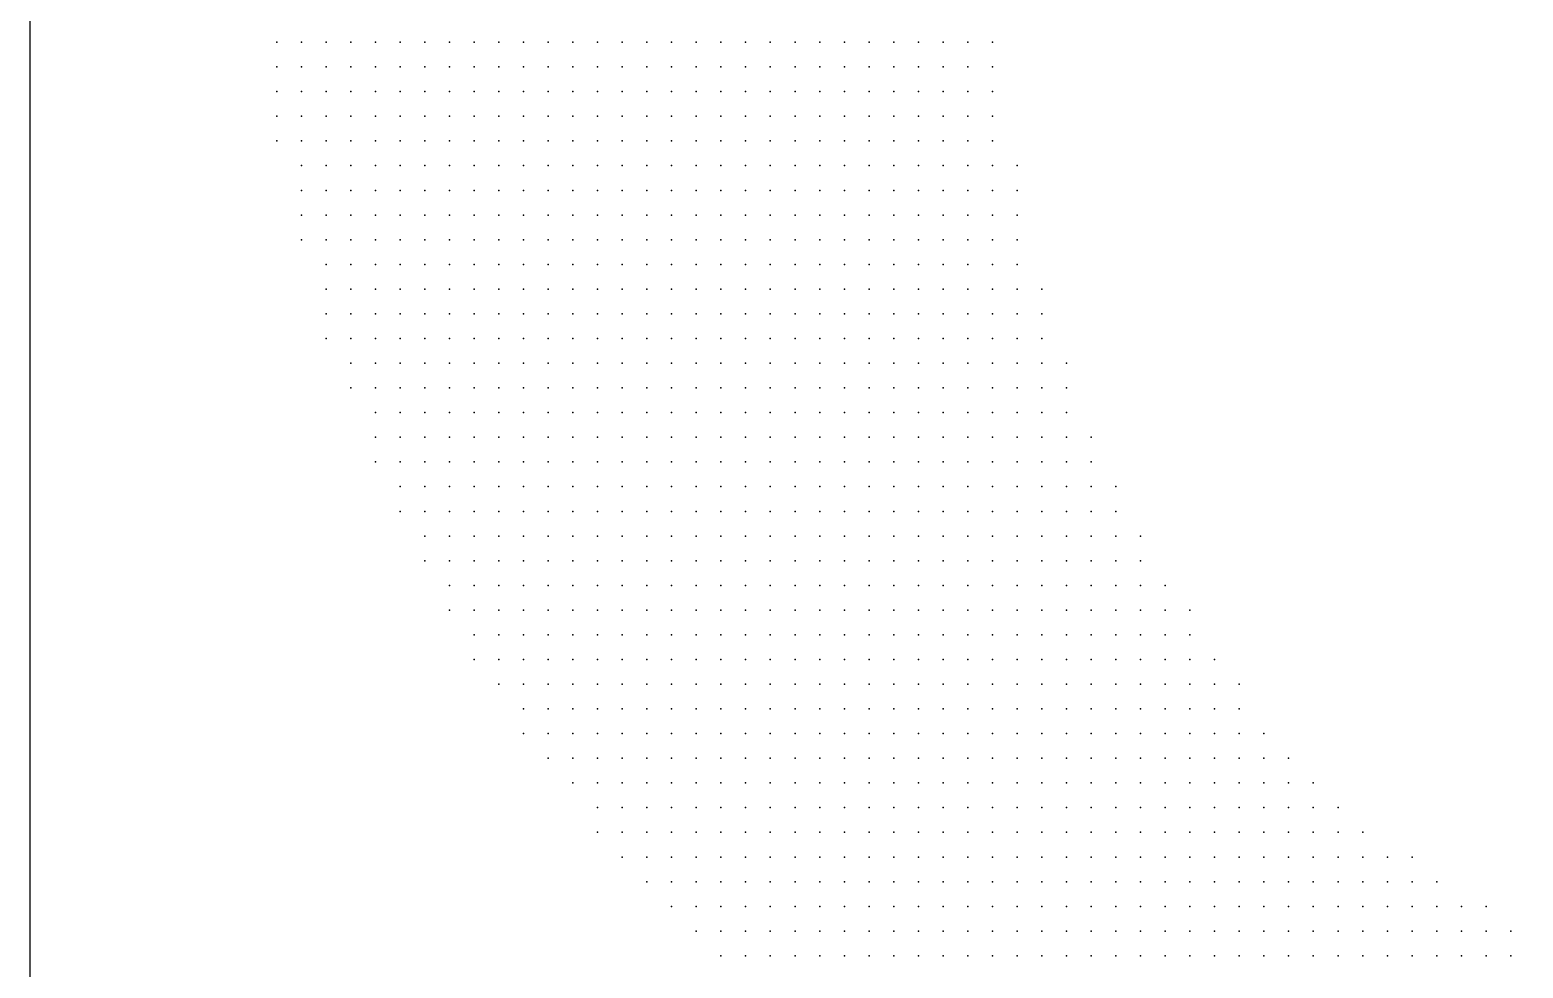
# Model space of a CAD drawing. Header units: millimetres. Extents: x 2848 to 6961, y 1568 to 7914.
# Drawn here: x 3448.3 to 3508.8, y 1605.8 to 1643.8 of the extents above; entities that cross this region are included whole.
import ezdxf

# ---------------------------------------------------------------- set-up
doc = ezdxf.new("R2010")
doc.units = ezdxf.units.MM
doc.header["$PDSIZE"] = -2

msp = doc.modelspace()

# ---------------------------------------------------------------- linework, layer by layer
msp.add_lwpolyline([(3448.282, 1580.289), (3588.282, 1580.289), (3588.282, 1720.289), (3448.282, 1720.289)], close=True)
at = {"color": 13, "true_color": 0xf55967}
msp.add_point((3458.282, 1643.289), dxfattribs=at)
at = {"color": 240, "true_color": 0xf00d21}
msp.add_point((3459.282, 1643.289), dxfattribs=at)
at = {"color": 240, "true_color": 0xef172c}
msp.add_point((3460.282, 1643.289), dxfattribs=at)
at = {"color": 240, "true_color": 0xf01529}
for p in [(3461.282, 1643.289), (3464.282, 1643.289), (3465.282, 1643.289), (3466.282, 1643.289), (3467.282, 1643.289), (3468.282, 1643.289), (3469.282, 1643.289), (3470.282, 1643.289), (3471.282, 1643.289), (3472.282, 1643.289), (3473.282, 1643.289), (3474.282, 1643.289), (3475.282, 1643.289), (3476.282, 1643.289), (3477.282, 1643.289), (3478.282, 1643.289), (3479.282, 1643.289), (3480.282, 1643.289), (3481.282, 1643.289), (3484.282, 1643.289), (3465.282, 1639.289)]:
    msp.add_point(p, dxfattribs=at)
at = {"color": 240, "true_color": 0xf11728}
msp.add_point((3462.282, 1643.289), dxfattribs=at)
at = {"color": 240, "true_color": 0xef1428}
for p in [(3463.282, 1643.289), (3464.282, 1642.289), (3483.282, 1642.289), (3465.282, 1640.289), (3482.282, 1640.289)]:
    msp.add_point(p, dxfattribs=at)
at = {"color": 240, "true_color": 0xef1629}
for p in [(3482.282, 1643.289), (3461.282, 1641.289), (3463.282, 1641.289), (3466.282, 1641.289), (3467.282, 1641.289), (3468.282, 1641.289), (3469.282, 1641.289), (3470.282, 1641.289), (3471.282, 1641.289), (3472.282, 1641.289), (3473.282, 1641.289), (3474.282, 1641.289), (3475.282, 1641.289), (3476.282, 1641.289), (3477.282, 1641.289), (3478.282, 1641.289), (3479.282, 1641.289), (3480.282, 1641.289), (3481.282, 1641.289), (3482.282, 1641.289), (3483.282, 1641.289), (3484.282, 1641.289), (3483.282, 1640.289), (3463.282, 1639.289)]:
    msp.add_point(p, dxfattribs=at)
at = {"color": 240, "true_color": 0xf01627}
msp.add_point((3483.282, 1643.289), dxfattribs=at)
at = {"color": 240, "true_color": 0xf0192b}
msp.add_point((3485.282, 1643.289), dxfattribs=at)
at = {"color": 240, "true_color": 0xff1a2e}
for p in [(3486.282, 1643.289), (3487.282, 1643.289), (3486.282, 1642.289), (3487.282, 1642.289)]:
    msp.add_point(p, dxfattribs=at)
at = {"color": 1, "true_color": 0xed0a1d}
for p in [(3458.282, 1642.289), (3458.282, 1641.289), (3459.282, 1641.289), (3458.282, 1640.289), (3458.282, 1639.289)]:
    msp.add_point(p, dxfattribs=at)
at = {"color": 1, "true_color": 0xee091d}
msp.add_point((3459.282, 1642.289), dxfattribs=at)
at = {"color": 240, "true_color": 0xf0182d}
for p in [(3460.282, 1642.289), (3460.282, 1641.289)]:
    msp.add_point(p, dxfattribs=at)
at = {"color": 240, "true_color": 0xee1528}
for p in [(3461.282, 1642.289), (3462.282, 1642.289), (3463.282, 1642.289), (3465.282, 1642.289), (3466.282, 1642.289), (3467.282, 1642.289), (3468.282, 1642.289), (3469.282, 1642.289), (3470.282, 1642.289), (3471.282, 1642.289), (3472.282, 1642.289), (3473.282, 1642.289), (3474.282, 1642.289), (3475.282, 1642.289), (3476.282, 1642.289), (3477.282, 1642.289), (3478.282, 1642.289), (3479.282, 1642.289), (3480.282, 1642.289), (3481.282, 1642.289), (3462.282, 1641.289), (3461.282, 1640.289), (3466.282, 1640.289), (3467.282, 1640.289), (3468.282, 1640.289), (3469.282, 1640.289), (3470.282, 1640.289), (3471.282, 1640.289), (3472.282, 1640.289), (3473.282, 1640.289), (3474.282, 1640.289), (3475.282, 1640.289), (3476.282, 1640.289), (3477.282, 1640.289), (3478.282, 1640.289), (3479.282, 1640.289), (3480.282, 1640.289), (3481.282, 1640.289), (3484.282, 1640.289), (3464.282, 1639.289), (3466.282, 1639.289), (3467.282, 1639.289), (3468.282, 1639.289), (3469.282, 1639.289), (3470.282, 1639.289), (3471.282, 1639.289), (3472.282, 1639.289), (3473.282, 1639.289), (3474.282, 1639.289), (3475.282, 1639.289), (3476.282, 1639.289), (3477.282, 1639.289), (3478.282, 1639.289), (3479.282, 1639.289), (3480.282, 1639.289), (3481.282, 1639.289), (3482.282, 1639.289), (3483.282, 1639.289), (3463.282, 1638.289), (3483.282, 1638.289), (3487.282, 1638.289)]:
    msp.add_point(p, dxfattribs=at)
at = {"color": 240, "true_color": 0xed1628}
for p in [(3482.282, 1642.289), (3464.282, 1638.289), (3466.282, 1638.289), (3467.282, 1638.289), (3468.282, 1638.289), (3469.282, 1638.289), (3470.282, 1638.289), (3471.282, 1638.289), (3472.282, 1638.289), (3473.282, 1638.289), (3474.282, 1638.289), (3475.282, 1638.289), (3476.282, 1638.289), (3477.282, 1638.289), (3478.282, 1638.289), (3479.282, 1638.289), (3480.282, 1638.289), (3481.282, 1638.289)]:
    msp.add_point(p, dxfattribs=at)
at = {"color": 240, "true_color": 0xee152a}
for p in [(3484.282, 1642.289), (3462.282, 1640.289)]:
    msp.add_point(p, dxfattribs=at)
at = {"color": 240, "true_color": 0xf1192e}
msp.add_point((3485.282, 1642.289), dxfattribs=at)
at = {"color": 240, "true_color": 0xf0172a}
msp.add_point((3464.282, 1641.289), dxfattribs=at)
at = {"color": 240, "true_color": 0xee1729}
for p in [(3465.282, 1641.289), (3460.282, 1640.289), (3461.282, 1639.289), (3485.282, 1639.289), (3461.282, 1638.289), (3484.282, 1638.289)]:
    msp.add_point(p, dxfattribs=at)
at = {"color": 240, "true_color": 0xf11a2c}
msp.add_point((3485.282, 1641.289), dxfattribs=at)
at = {"color": 1, "true_color": 0xee071b}
msp.add_point((3486.282, 1641.289), dxfattribs=at)
at = {"color": 242, "true_color": 0xe70a1c}
for p in [(3487.282, 1641.289), (3487.282, 1640.289), (3488.282, 1638.289), (3488.282, 1637.289), (3488.282, 1636.289), (3487.282, 1635.289), (3488.282, 1635.289), (3489.282, 1633.289), (3489.282, 1632.289), (3490.282, 1630.289), (3490.282, 1629.289), (3490.282, 1628.289), (3490.282, 1627.289), (3491.282, 1627.289)]:
    msp.add_point(p, dxfattribs=at)
at = {"color": 240, "true_color": 0xf00e22}
msp.add_point((3459.282, 1640.289), dxfattribs=at)
at = {"color": 240, "true_color": 0xed1427}
for p in [(3463.282, 1640.289), (3464.282, 1640.289), (3484.282, 1639.289), (3463.282, 1637.289)]:
    msp.add_point(p, dxfattribs=at)
at = {"color": 240, "true_color": 0xee1727}
msp.add_point((3485.282, 1640.289), dxfattribs=at)
at = {"color": 1, "true_color": 0xed0a1e}
msp.add_point((3486.282, 1640.289), dxfattribs=at)
at = {"color": 240, "true_color": 0xed1c31}
msp.add_point((3459.282, 1639.289), dxfattribs=at)
at = {"color": 240, "true_color": 0xee1425}
msp.add_point((3460.282, 1639.289), dxfattribs=at)
at = {"color": 240, "true_color": 0xec1429}
msp.add_point((3462.282, 1639.289), dxfattribs=at)
at = {"color": 240, "true_color": 0xed1022}
msp.add_point((3486.282, 1639.289), dxfattribs=at)
at = {"color": 240, "true_color": 0xec2b3c}
msp.add_point((3487.282, 1639.289), dxfattribs=at)
at = {"color": 240, "true_color": 0xef3646}
msp.add_point((3459.282, 1638.289), dxfattribs=at)
at = {"color": 240, "true_color": 0xec0d20}
msp.add_point((3460.282, 1638.289), dxfattribs=at)
at = {"color": 240, "true_color": 0xed152a}
msp.add_point((3462.282, 1638.289), dxfattribs=at)
at = {"color": 240, "true_color": 0xeb162a}
msp.add_point((3465.282, 1638.289), dxfattribs=at)
at = {"color": 240, "true_color": 0xec1729}
for p in [(3482.282, 1638.289), (3461.282, 1637.289), (3486.282, 1637.289)]:
    msp.add_point(p, dxfattribs=at)
at = {"color": 240, "true_color": 0xec1527}
for p in [(3485.282, 1638.289), (3464.282, 1637.289), (3465.282, 1637.289), (3466.282, 1637.289), (3467.282, 1637.289), (3468.282, 1637.289), (3469.282, 1637.289), (3470.282, 1637.289), (3471.282, 1637.289), (3472.282, 1637.289), (3473.282, 1637.289), (3474.282, 1637.289), (3475.282, 1637.289), (3476.282, 1637.289), (3477.282, 1637.289), (3478.282, 1637.289), (3479.282, 1637.289), (3480.282, 1637.289), (3481.282, 1637.289), (3482.282, 1637.289), (3483.282, 1637.289), (3484.282, 1637.289)]:
    msp.add_point(p, dxfattribs=at)
at = {"color": 240, "true_color": 0xec1525}
for p in [(3486.282, 1638.289), (3462.282, 1637.289)]:
    msp.add_point(p, dxfattribs=at)
at = {"color": 13, "true_color": 0xf25c67}
msp.add_point((3459.282, 1637.289), dxfattribs=at)
at = {"color": 1, "true_color": 0xe90619}
msp.add_point((3460.282, 1637.289), dxfattribs=at)
at = {"color": 240, "true_color": 0xea1529}
msp.add_point((3485.282, 1637.289), dxfattribs=at)
at = {"color": 1, "true_color": 0xea071a}
msp.add_point((3487.282, 1637.289), dxfattribs=at)
at = {"color": 242, "true_color": 0xde1024}
for p in [(3459.282, 1636.289), (3460.282, 1636.289), (3461.282, 1636.289), (3462.282, 1636.289), (3463.282, 1636.289), (3459.282, 1635.289), (3460.282, 1635.289), (3461.282, 1635.289), (3462.282, 1635.289), (3463.282, 1635.289), (3460.282, 1634.289), (3461.282, 1634.289), (3462.282, 1634.289), (3463.282, 1634.289), (3460.282, 1633.289), (3461.282, 1633.289), (3462.282, 1633.289), (3463.282, 1633.289), (3460.282, 1632.289), (3461.282, 1632.289), (3462.282, 1632.289), (3463.282, 1632.289), (3460.282, 1631.289), (3461.282, 1631.289), (3462.282, 1631.289), (3463.282, 1631.289), (3461.282, 1630.289), (3462.282, 1630.289), (3463.282, 1630.289), (3461.282, 1629.289), (3462.282, 1629.289), (3463.282, 1629.289), (3464.282, 1629.289), (3465.282, 1629.289), (3466.282, 1629.289), (3467.282, 1629.289), (3468.282, 1629.289), (3462.282, 1628.289), (3463.282, 1628.289), (3464.282, 1628.289), (3465.282, 1628.289), (3466.282, 1628.289), (3467.282, 1628.289), (3468.282, 1628.289), (3462.282, 1627.289), (3463.282, 1627.289), (3464.282, 1627.289), (3465.282, 1627.289), (3466.282, 1627.289), (3467.282, 1627.289), (3468.282, 1627.289), (3462.282, 1626.289), (3463.282, 1626.289), (3464.282, 1626.289), (3465.282, 1626.289), (3466.282, 1626.289), (3467.282, 1626.289), (3468.282, 1626.289), (3469.282, 1626.289), (3470.282, 1626.289), (3471.282, 1626.289), (3472.282, 1626.289), (3473.282, 1626.289), (3474.282, 1626.289), (3475.282, 1626.289), (3476.282, 1626.289), (3477.282, 1626.289), (3478.282, 1626.289), (3479.282, 1626.289), (3480.282, 1626.289), (3481.282, 1626.289), (3482.282, 1626.289), (3483.282, 1626.289), (3485.282, 1626.289), (3486.282, 1626.289), (3463.282, 1625.289), (3464.282, 1625.289), (3465.282, 1625.289), (3466.282, 1625.289), (3467.282, 1625.289), (3468.282, 1625.289), (3463.282, 1624.289), (3464.282, 1624.289), (3465.282, 1624.289), (3466.282, 1624.289), (3467.282, 1624.289), (3468.282, 1624.289), (3464.282, 1623.289), (3465.282, 1623.289), (3466.282, 1623.289), (3467.282, 1623.289), (3468.282, 1623.289), (3464.282, 1622.289), (3465.282, 1622.289), (3466.282, 1622.289), (3467.282, 1622.289), (3468.282, 1622.289), (3465.282, 1621.289), (3466.282, 1621.289), (3467.282, 1621.289), (3468.282, 1621.289), (3465.282, 1620.289), (3466.282, 1620.289), (3467.282, 1620.289), (3468.282, 1620.289), (3466.282, 1619.289), (3467.282, 1619.289), (3468.282, 1619.289)]:
    msp.add_point(p, dxfattribs=at)
at = {"color": 240, "true_color": 0xeb1426}
for p in [(3464.282, 1636.289), (3466.282, 1636.289), (3467.282, 1636.289), (3468.282, 1636.289), (3469.282, 1636.289), (3470.282, 1636.289), (3471.282, 1636.289), (3472.282, 1636.289), (3473.282, 1636.289), (3474.282, 1636.289), (3475.282, 1636.289), (3476.282, 1636.289), (3477.282, 1636.289), (3478.282, 1636.289), (3479.282, 1636.289), (3480.282, 1636.289), (3481.282, 1636.289), (3484.282, 1636.289), (3485.282, 1636.289)]:
    msp.add_point(p, dxfattribs=at)
at = {"color": 242, "true_color": 0xea1325}
for p in [(3465.282, 1636.289), (3482.282, 1636.289), (3464.282, 1635.289)]:
    msp.add_point(p, dxfattribs=at)
at = {"color": 240, "true_color": 0xeb1328}
msp.add_point((3483.282, 1636.289), dxfattribs=at)
at = {"color": 240, "true_color": 0xec172b}
msp.add_point((3486.282, 1636.289), dxfattribs=at)
at = {"color": 1, "true_color": 0xe80317}
msp.add_point((3487.282, 1636.289), dxfattribs=at)
at = {"color": 242, "true_color": 0xe91428}
for p in [(3465.282, 1635.289), (3466.282, 1635.289), (3467.282, 1635.289), (3468.282, 1635.289), (3469.282, 1635.289), (3470.282, 1635.289), (3471.282, 1635.289), (3472.282, 1635.289), (3473.282, 1635.289), (3474.282, 1635.289), (3475.282, 1635.289), (3476.282, 1635.289), (3477.282, 1635.289), (3478.282, 1635.289), (3479.282, 1635.289), (3480.282, 1635.289), (3481.282, 1635.289), (3482.282, 1635.289), (3483.282, 1635.289), (3485.282, 1635.289)]:
    msp.add_point(p, dxfattribs=at)
at = {"color": 242, "true_color": 0xe91426}
msp.add_point((3484.282, 1635.289), dxfattribs=at)
at = {"color": 242, "true_color": 0xe7162b}
msp.add_point((3486.282, 1635.289), dxfattribs=at)
at = {"color": 242, "true_color": 0xe81327}
for p in [(3464.282, 1634.289), (3465.282, 1634.289), (3466.282, 1634.289), (3467.282, 1634.289), (3468.282, 1634.289), (3469.282, 1634.289), (3470.282, 1634.289), (3471.282, 1634.289), (3472.282, 1634.289), (3473.282, 1634.289), (3474.282, 1634.289), (3475.282, 1634.289), (3476.282, 1634.289), (3477.282, 1634.289), (3478.282, 1634.289), (3479.282, 1634.289), (3480.282, 1634.289), (3481.282, 1634.289), (3485.282, 1634.289), (3465.282, 1632.289)]:
    msp.add_point(p, dxfattribs=at)
at = {"color": 242, "true_color": 0xe61326}
for p in [(3482.282, 1634.289), (3465.282, 1633.289), (3466.282, 1633.289), (3467.282, 1633.289), (3468.282, 1633.289), (3469.282, 1633.289), (3470.282, 1633.289), (3471.282, 1633.289), (3472.282, 1633.289), (3473.282, 1633.289), (3474.282, 1633.289), (3475.282, 1633.289), (3476.282, 1633.289), (3477.282, 1633.289), (3478.282, 1633.289), (3479.282, 1633.289), (3480.282, 1633.289), (3481.282, 1633.289), (3482.282, 1633.289), (3483.282, 1633.289), (3484.282, 1633.289), (3486.282, 1633.289), (3464.282, 1632.289), (3466.282, 1632.289), (3467.282, 1632.289), (3468.282, 1632.289), (3469.282, 1632.289), (3470.282, 1632.289), (3471.282, 1632.289), (3472.282, 1632.289), (3473.282, 1632.289), (3474.282, 1632.289), (3475.282, 1632.289), (3476.282, 1632.289), (3477.282, 1632.289), (3478.282, 1632.289), (3479.282, 1632.289), (3480.282, 1632.289), (3481.282, 1632.289), (3484.282, 1632.289)]:
    msp.add_point(p, dxfattribs=at)
at = {"color": 242, "true_color": 0xe71427}
msp.add_point((3483.282, 1634.289), dxfattribs=at)
at = {"color": 242, "true_color": 0xe81325}
for p in [(3484.282, 1634.289), (3482.282, 1632.289)]:
    msp.add_point(p, dxfattribs=at)
at = {"color": 242, "true_color": 0xe51427}
msp.add_point((3486.282, 1634.289), dxfattribs=at)
at = {"color": 242, "true_color": 0xe91224}
msp.add_point((3487.282, 1634.289), dxfattribs=at)
at = {"color": 240, "true_color": 0xea1c30}
msp.add_point((3488.282, 1634.289), dxfattribs=at)
at = {"color": 242, "true_color": 0xe41326}
for p in [(3464.282, 1633.289), (3483.282, 1631.289)]:
    msp.add_point(p, dxfattribs=at)
at = {"color": 242, "true_color": 0xe71226}
msp.add_point((3485.282, 1633.289), dxfattribs=at)
at = {"color": 242, "true_color": 0xe61729}
msp.add_point((3487.282, 1633.289), dxfattribs=at)
at = {"color": 12, "true_color": 0xe40518}
msp.add_point((3488.282, 1633.289), dxfattribs=at)
at = {"color": 242, "true_color": 0xe61228}
msp.add_point((3483.282, 1632.289), dxfattribs=at)
at = {"color": 242, "true_color": 0xe61324}
msp.add_point((3485.282, 1632.289), dxfattribs=at)
at = {"color": 242, "true_color": 0xe51127}
msp.add_point((3486.282, 1632.289), dxfattribs=at)
at = {"color": 242, "true_color": 0xe5162a}
msp.add_point((3487.282, 1632.289), dxfattribs=at)
at = {"color": 12, "true_color": 0xe50317}
msp.add_point((3488.282, 1632.289), dxfattribs=at)
at = {"color": 242, "true_color": 0xe51225}
for p in [(3464.282, 1631.289), (3485.282, 1630.289), (3487.282, 1630.289)]:
    msp.add_point(p, dxfattribs=at)
at = {"color": 242, "true_color": 0xe31225}
for p in [(3465.282, 1631.289), (3466.282, 1631.289), (3467.282, 1631.289), (3468.282, 1631.289), (3469.282, 1631.289), (3470.282, 1631.289), (3471.282, 1631.289), (3472.282, 1631.289), (3473.282, 1631.289), (3474.282, 1631.289), (3475.282, 1631.289), (3476.282, 1631.289), (3477.282, 1631.289), (3478.282, 1631.289), (3479.282, 1631.289), (3480.282, 1631.289), (3481.282, 1631.289), (3465.282, 1630.289), (3466.282, 1630.289), (3467.282, 1630.289), (3468.282, 1630.289), (3469.282, 1630.289), (3470.282, 1630.289), (3471.282, 1630.289), (3472.282, 1630.289), (3473.282, 1630.289), (3474.282, 1630.289), (3475.282, 1630.289), (3476.282, 1630.289), (3477.282, 1630.289), (3478.282, 1630.289), (3479.282, 1630.289), (3480.282, 1630.289), (3481.282, 1630.289), (3484.282, 1630.289), (3486.282, 1630.289)]:
    msp.add_point(p, dxfattribs=at)
at = {"color": 242, "true_color": 0xe21124}
msp.add_point((3482.282, 1631.289), dxfattribs=at)
at = {"color": 242, "true_color": 0xe21325}
for p in [(3484.282, 1631.289), (3464.282, 1630.289)]:
    msp.add_point(p, dxfattribs=at)
at = {"color": 242, "true_color": 0xe31323}
msp.add_point((3485.282, 1631.289), dxfattribs=at)
at = {"color": 242, "true_color": 0xe31227}
for p in [(3486.282, 1631.289), (3482.282, 1630.289)]:
    msp.add_point(p, dxfattribs=at)
at = {"color": 242, "true_color": 0xe31426}
msp.add_point((3487.282, 1631.289), dxfattribs=at)
at = {"color": 242, "true_color": 0xe30c1e}
msp.add_point((3488.282, 1631.289), dxfattribs=at)
at = {"color": 240, "true_color": 0xe62a3b}
msp.add_point((3489.282, 1631.289), dxfattribs=at)
at = {"color": 242, "true_color": 0xe51223}
msp.add_point((3483.282, 1630.289), dxfattribs=at)
at = {"color": 242, "true_color": 0xe31428}
msp.add_point((3488.282, 1630.289), dxfattribs=at)
at = {"color": 12, "true_color": 0xe10718}
msp.add_point((3489.282, 1630.289), dxfattribs=at)
at = {"color": 242, "true_color": 0xe11023}
for p in [(3469.282, 1629.289), (3470.282, 1629.289), (3471.282, 1629.289), (3472.282, 1629.289), (3473.282, 1629.289), (3474.282, 1629.289), (3475.282, 1629.289), (3476.282, 1629.289), (3477.282, 1629.289), (3478.282, 1629.289), (3479.282, 1629.289), (3480.282, 1629.289), (3481.282, 1629.289), (3482.282, 1629.289), (3484.282, 1629.289)]:
    msp.add_point(p, dxfattribs=at)
at = {"color": 242, "true_color": 0xe01123}
for p in [(3483.282, 1629.289), (3485.282, 1629.289), (3487.282, 1629.289)]:
    msp.add_point(p, dxfattribs=at)
at = {"color": 242, "true_color": 0xe20f22}
msp.add_point((3486.282, 1629.289), dxfattribs=at)
at = {"color": 242, "true_color": 0xe01624}
msp.add_point((3488.282, 1629.289), dxfattribs=at)
at = {"color": 12, "true_color": 0xdf0015}
msp.add_point((3489.282, 1629.289), dxfattribs=at)
at = {"color": 242, "true_color": 0xe01125}
for p in [(3469.282, 1628.289), (3470.282, 1628.289), (3472.282, 1628.289), (3473.282, 1628.289), (3474.282, 1628.289), (3475.282, 1628.289), (3476.282, 1628.289), (3477.282, 1628.289), (3478.282, 1628.289), (3479.282, 1628.289), (3480.282, 1628.289), (3481.282, 1628.289), (3482.282, 1628.289), (3483.282, 1628.289), (3484.282, 1628.289), (3485.282, 1628.289), (3487.282, 1628.289), (3469.282, 1627.289), (3470.282, 1627.289), (3471.282, 1627.289), (3472.282, 1627.289), (3473.282, 1627.289), (3474.282, 1627.289), (3475.282, 1627.289), (3476.282, 1627.289), (3477.282, 1627.289), (3478.282, 1627.289), (3479.282, 1627.289), (3480.282, 1627.289), (3481.282, 1627.289), (3483.282, 1627.289), (3484.282, 1627.289), (3485.282, 1627.289), (3486.282, 1627.289)]:
    msp.add_point(p, dxfattribs=at)
at = {"color": 242, "true_color": 0xe11025}
for p in [(3471.282, 1628.289), (3486.282, 1628.289)]:
    msp.add_point(p, dxfattribs=at)
at = {"color": 242, "true_color": 0xde1326}
msp.add_point((3488.282, 1628.289), dxfattribs=at)
at = {"color": 242, "true_color": 0xdf0e21}
msp.add_point((3489.282, 1628.289), dxfattribs=at)
at = {"color": 242, "true_color": 0xe01026}
for p in [(3482.282, 1627.289), (3487.282, 1627.289), (3488.282, 1627.289)]:
    msp.add_point(p, dxfattribs=at)
at = {"color": 242, "true_color": 0xe11629}
msp.add_point((3489.282, 1627.289), dxfattribs=at)
at = {"color": 242, "true_color": 0xdc1124}
for p in [(3484.282, 1626.289), (3487.282, 1626.289)]:
    msp.add_point(p, dxfattribs=at)
at = {"color": 242, "true_color": 0xdf1024}
msp.add_point((3488.282, 1626.289), dxfattribs=at)
at = {"color": 242, "true_color": 0xe01226}
msp.add_point((3489.282, 1626.289), dxfattribs=at)
at = {"color": 242, "true_color": 0xde061b}
msp.add_point((3490.282, 1626.289), dxfattribs=at)
at = {"color": 240, "true_color": 0xe43546}
msp.add_point((3491.282, 1626.289), dxfattribs=at)
at = {"color": 242, "true_color": 0xdd0f23}
for p in [(3469.282, 1625.289), (3470.282, 1625.289), (3471.282, 1625.289), (3472.282, 1625.289), (3473.282, 1625.289), (3474.282, 1625.289), (3475.282, 1625.289), (3476.282, 1625.289), (3477.282, 1625.289), (3478.282, 1625.289), (3479.282, 1625.289), (3480.282, 1625.289), (3481.282, 1625.289), (3482.282, 1625.289), (3483.282, 1625.289), (3484.282, 1625.289), (3485.282, 1625.289), (3486.282, 1625.289), (3488.282, 1625.289)]:
    msp.add_point(p, dxfattribs=at)
at = {"color": 242, "true_color": 0xdb1023}
for p in [(3487.282, 1625.289), (3469.282, 1624.289), (3470.282, 1624.289), (3471.282, 1624.289), (3472.282, 1624.289), (3473.282, 1624.289), (3474.282, 1624.289), (3475.282, 1624.289), (3476.282, 1624.289), (3477.282, 1624.289), (3478.282, 1624.289), (3479.282, 1624.289), (3480.282, 1624.289), (3481.282, 1624.289), (3482.282, 1624.289), (3483.282, 1624.289), (3484.282, 1624.289), (3486.282, 1624.289), (3487.282, 1624.289), (3489.282, 1624.289)]:
    msp.add_point(p, dxfattribs=at)
at = {"color": 242, "true_color": 0xdd0e22}
msp.add_point((3489.282, 1625.289), dxfattribs=at)
at = {"color": 12, "true_color": 0xcc0012}
for p in [(3490.282, 1625.289), (3491.282, 1625.289), (3492.282, 1625.289), (3490.282, 1624.289), (3491.282, 1624.289), (3492.282, 1624.289), (3492.282, 1623.289), (3497.282, 1615.289)]:
    msp.add_point(p, dxfattribs=at)
at = {"color": 242, "true_color": 0xda1123}
for p in [(3485.282, 1624.289), (3488.282, 1624.289), (3489.282, 1623.289)]:
    msp.add_point(p, dxfattribs=at)
at = {"color": 242, "true_color": 0xdc0e22}
for p in [(3469.282, 1623.289), (3470.282, 1623.289), (3483.282, 1623.289)]:
    msp.add_point(p, dxfattribs=at)
at = {"color": 242, "true_color": 0xda0f22}
for p in [(3471.282, 1623.289), (3472.282, 1623.289), (3473.282, 1623.289), (3474.282, 1623.289), (3475.282, 1623.289), (3476.282, 1623.289), (3477.282, 1623.289), (3478.282, 1623.289), (3479.282, 1623.289), (3480.282, 1623.289), (3481.282, 1623.289), (3482.282, 1623.289), (3485.282, 1623.289), (3486.282, 1623.289), (3487.282, 1623.289), (3488.282, 1623.289), (3469.282, 1622.289), (3470.282, 1622.289), (3471.282, 1622.289), (3472.282, 1622.289), (3473.282, 1622.289), (3474.282, 1622.289), (3475.282, 1622.289), (3476.282, 1622.289), (3477.282, 1622.289), (3478.282, 1622.289), (3479.282, 1622.289), (3480.282, 1622.289), (3481.282, 1622.289), (3482.282, 1622.289), (3483.282, 1622.289), (3484.282, 1622.289), (3485.282, 1622.289), (3486.282, 1622.289), (3488.282, 1622.289)]:
    msp.add_point(p, dxfattribs=at)
at = {"color": 242, "true_color": 0xda0f23}
msp.add_point((3484.282, 1623.289), dxfattribs=at)
at = {"color": 242, "true_color": 0xdb1024}
msp.add_point((3490.282, 1623.289), dxfattribs=at)
at = {"color": 242, "true_color": 0xdc1323}
msp.add_point((3491.282, 1623.289), dxfattribs=at)
at = {"color": 12, "true_color": 0xc9010e}
for p in [(3493.282, 1623.289), (3492.282, 1622.289), (3493.282, 1622.289), (3492.282, 1621.289), (3493.282, 1621.289), (3494.282, 1621.289), (3492.282, 1620.289), (3493.282, 1620.289), (3494.282, 1620.289), (3495.282, 1620.289), (3492.282, 1619.289), (3493.282, 1619.289), (3494.282, 1619.289), (3495.282, 1619.289), (3492.282, 1618.289), (3493.282, 1618.289), (3494.282, 1618.289), (3495.282, 1618.289), (3496.282, 1618.289), (3492.282, 1617.289), (3493.282, 1617.289), (3494.282, 1617.289), (3495.282, 1617.289), (3496.282, 1617.289), (3497.282, 1617.289), (3500.282, 1612.289), (3501.282, 1612.289), (3502.282, 1611.289)]:
    msp.add_point(p, dxfattribs=at)
at = {"color": 242, "true_color": 0xd91022}
msp.add_point((3487.282, 1622.289), dxfattribs=at)
at = {"color": 242, "true_color": 0xd90e21}
msp.add_point((3489.282, 1622.289), dxfattribs=at)
at = {"color": 242, "true_color": 0xda1020}
msp.add_point((3490.282, 1622.289), dxfattribs=at)
at = {"color": 242, "true_color": 0xda1124}
msp.add_point((3491.282, 1622.289), dxfattribs=at)
at = {"color": 242, "true_color": 0xd80f22}
for p in [(3469.282, 1621.289), (3474.282, 1621.289), (3475.282, 1621.289), (3476.282, 1621.289), (3477.282, 1621.289), (3478.282, 1621.289), (3479.282, 1621.289), (3480.282, 1621.289), (3481.282, 1621.289), (3482.282, 1621.289), (3483.282, 1621.289), (3484.282, 1621.289), (3485.282, 1621.289), (3486.282, 1621.289), (3487.282, 1621.289), (3488.282, 1621.289), (3489.282, 1621.289), (3490.282, 1621.289)]:
    msp.add_point(p, dxfattribs=at)
at = {"color": 242, "true_color": 0xd61021}
msp.add_point((3470.282, 1621.289), dxfattribs=at)
at = {"color": 242, "true_color": 0xdb0d22}
msp.add_point((3471.282, 1621.289), dxfattribs=at)
at = {"color": 242, "true_color": 0xd80e24}
msp.add_point((3472.282, 1621.289), dxfattribs=at)
at = {"color": 242, "true_color": 0xd80d21}
msp.add_point((3473.282, 1621.289), dxfattribs=at)
at = {"color": 242, "true_color": 0xd60f22}
msp.add_point((3491.282, 1621.289), dxfattribs=at)
at = {"color": 242, "true_color": 0xd81223}
for p in [(3469.282, 1620.289), (3469.282, 1619.289), (3466.282, 1618.289), (3467.282, 1618.289), (3468.282, 1618.289), (3469.282, 1618.289), (3467.282, 1617.289), (3468.282, 1617.289), (3469.282, 1617.289), (3468.282, 1616.289), (3469.282, 1616.289), (3468.282, 1615.289), (3469.282, 1615.289)]:
    msp.add_point(p, dxfattribs=at)
at = {"color": 242, "true_color": 0xd50e21}
for p in [(3470.282, 1620.289), (3471.282, 1620.289), (3472.282, 1620.289), (3471.282, 1619.289), (3472.282, 1619.289), (3473.282, 1619.289), (3474.282, 1619.289), (3475.282, 1619.289), (3476.282, 1619.289), (3477.282, 1619.289), (3478.282, 1619.289), (3479.282, 1619.289), (3480.282, 1619.289), (3481.282, 1619.289), (3482.282, 1619.289), (3483.282, 1619.289), (3484.282, 1619.289), (3485.282, 1619.289), (3486.282, 1619.289), (3487.282, 1619.289), (3488.282, 1619.289), (3489.282, 1619.289), (3473.282, 1618.289)]:
    msp.add_point(p, dxfattribs=at)
at = {"color": 242, "true_color": 0xd70e21}
for p in [(3473.282, 1620.289), (3474.282, 1620.289), (3475.282, 1620.289), (3476.282, 1620.289), (3477.282, 1620.289), (3478.282, 1620.289), (3479.282, 1620.289), (3480.282, 1620.289), (3481.282, 1620.289), (3482.282, 1620.289), (3483.282, 1620.289), (3484.282, 1620.289), (3485.282, 1620.289), (3486.282, 1620.289), (3487.282, 1620.289), (3488.282, 1620.289), (3489.282, 1620.289), (3490.282, 1620.289), (3470.282, 1619.289)]:
    msp.add_point(p, dxfattribs=at)
at = {"color": 242, "true_color": 0xd60d20}
for p in [(3491.282, 1620.289), (3471.282, 1618.289)]:
    msp.add_point(p, dxfattribs=at)
at = {"color": 242, "true_color": 0xd50e23}
msp.add_point((3490.282, 1619.289), dxfattribs=at)
at = {"color": 242, "true_color": 0xd51024}
msp.add_point((3491.282, 1619.289), dxfattribs=at)
at = {"color": 242, "true_color": 0xd50c1f}
msp.add_point((3470.282, 1618.289), dxfattribs=at)
at = {"color": 242, "true_color": 0xd40d20}
for p in [(3472.282, 1618.289), (3474.282, 1618.289), (3475.282, 1618.289), (3476.282, 1618.289), (3477.282, 1618.289), (3478.282, 1618.289), (3479.282, 1618.289), (3480.282, 1618.289), (3481.282, 1618.289), (3482.282, 1618.289), (3483.282, 1618.289), (3484.282, 1618.289), (3485.282, 1618.289), (3486.282, 1618.289), (3487.282, 1618.289), (3488.282, 1618.289), (3489.282, 1618.289)]:
    msp.add_point(p, dxfattribs=at)
at = {"color": 242, "true_color": 0xd30e20}
msp.add_point((3490.282, 1618.289), dxfattribs=at)
at = {"color": 242, "true_color": 0xd40e1f}
msp.add_point((3491.282, 1618.289), dxfattribs=at)
at = {"color": 242, "true_color": 0xd10c1e}
msp.add_point((3470.282, 1617.289), dxfattribs=at)
at = {"color": 242, "true_color": 0xd10c20}
msp.add_point((3471.282, 1617.289), dxfattribs=at)
at = {"color": 242, "true_color": 0xd20d1f}
for p in [(3472.282, 1617.289), (3474.282, 1617.289), (3475.282, 1617.289), (3476.282, 1617.289), (3477.282, 1617.289), (3478.282, 1617.289), (3479.282, 1617.289), (3480.282, 1617.289), (3481.282, 1617.289), (3482.282, 1617.289), (3483.282, 1617.289), (3484.282, 1617.289), (3485.282, 1617.289), (3486.282, 1617.289), (3487.282, 1617.289), (3488.282, 1617.289), (3489.282, 1617.289), (3490.282, 1617.289), (3491.282, 1617.289), (3491.282, 1616.289)]:
    msp.add_point(p, dxfattribs=at)
at = {"color": 242, "true_color": 0xd30d1e}
msp.add_point((3473.282, 1617.289), dxfattribs=at)
at = {"color": 242, "true_color": 0xd21122}
msp.add_point((3470.282, 1616.289), dxfattribs=at)
at = {"color": 242, "true_color": 0xd20d21}
msp.add_point((3471.282, 1616.289), dxfattribs=at)
at = {"color": 242, "true_color": 0xd00d1e}
for p in [(3472.282, 1616.289), (3493.282, 1616.289)]:
    msp.add_point(p, dxfattribs=at)
at = {"color": 242, "true_color": 0xd20f20}
msp.add_point((3473.282, 1616.289), dxfattribs=at)
at = {"color": 242, "true_color": 0xd10e1f}
for p in [(3474.282, 1616.289), (3475.282, 1616.289), (3476.282, 1616.289), (3477.282, 1616.289), (3478.282, 1616.289), (3479.282, 1616.289), (3480.282, 1616.289), (3481.282, 1616.289), (3482.282, 1616.289), (3483.282, 1616.289), (3484.282, 1616.289), (3485.282, 1616.289), (3486.282, 1616.289), (3487.282, 1616.289), (3488.282, 1616.289), (3489.282, 1616.289), (3490.282, 1616.289)]:
    msp.add_point(p, dxfattribs=at)
at = {"color": 242, "true_color": 0xd10d21}
for p in [(3492.282, 1616.289), (3495.282, 1616.289)]:
    msp.add_point(p, dxfattribs=at)
at = {"color": 242, "true_color": 0xd20d1e}
msp.add_point((3494.282, 1616.289), dxfattribs=at)
at = {"color": 12, "true_color": 0xce0819}
msp.add_point((3496.282, 1616.289), dxfattribs=at)
at = {"color": 242, "true_color": 0xd51a2d}
msp.add_point((3497.282, 1616.289), dxfattribs=at)
at = {"color": 242, "true_color": 0xbf081c}
for p in [(3470.282, 1615.289), (3469.282, 1614.289), (3470.282, 1614.289), (3470.282, 1613.289), (3471.282, 1612.289), (3472.282, 1612.289), (3473.282, 1612.289), (3474.282, 1612.289), (3475.282, 1612.289), (3471.282, 1611.289), (3472.282, 1611.289), (3473.282, 1611.289), (3474.282, 1611.289), (3475.282, 1611.289), (3472.282, 1610.289), (3473.282, 1610.289), (3474.282, 1610.289), (3475.282, 1610.289), (3473.282, 1609.289), (3474.282, 1609.289), (3475.282, 1609.289), (3476.282, 1609.289), (3477.282, 1609.289), (3478.282, 1609.289), (3479.282, 1609.289), (3480.282, 1609.289), (3481.282, 1609.289), (3474.282, 1608.289), (3475.282, 1608.289), (3476.282, 1608.289), (3477.282, 1608.289), (3478.282, 1608.289), (3479.282, 1608.289), (3480.282, 1608.289), (3481.282, 1608.289), (3475.282, 1607.289), (3476.282, 1607.289), (3477.282, 1607.289), (3478.282, 1607.289), (3479.282, 1607.289), (3480.282, 1607.289), (3481.282, 1607.289), (3476.282, 1606.289), (3477.282, 1606.289), (3478.282, 1606.289), (3479.282, 1606.289), (3480.282, 1606.289), (3481.282, 1606.289)]:
    msp.add_point(p, dxfattribs=at)
at = {"color": 242, "true_color": 0xce0d20}
for p in [(3471.282, 1615.289), (3493.282, 1615.289)]:
    msp.add_point(p, dxfattribs=at)
at = {"color": 242, "true_color": 0xcf0c1d}
msp.add_point((3472.282, 1615.289), dxfattribs=at)
at = {"color": 242, "true_color": 0xcf0b21}
msp.add_point((3473.282, 1615.289), dxfattribs=at)
at = {"color": 242, "true_color": 0xcf0b1f}
for p in [(3474.282, 1615.289), (3475.282, 1615.289), (3476.282, 1615.289), (3477.282, 1615.289), (3478.282, 1615.289), (3479.282, 1615.289), (3480.282, 1615.289), (3481.282, 1615.289), (3482.282, 1615.289), (3483.282, 1615.289), (3484.282, 1615.289), (3485.282, 1615.289), (3486.282, 1615.289), (3487.282, 1615.289), (3488.282, 1615.289), (3489.282, 1615.289), (3490.282, 1615.289), (3491.282, 1615.289), (3494.282, 1615.289), (3495.282, 1615.289)]:
    msp.add_point(p, dxfattribs=at)
at = {"color": 242, "true_color": 0xd00b1f}
msp.add_point((3492.282, 1615.289), dxfattribs=at)
at = {"color": 242, "true_color": 0xd01123}
msp.add_point((3496.282, 1615.289), dxfattribs=at)
at = {"color": 242, "true_color": 0xc90e1f}
for p in [(3498.282, 1615.289), (3499.282, 1614.289), (3499.282, 1613.289), (3500.282, 1613.289), (3499.282, 1612.289)]:
    msp.add_point(p, dxfattribs=at)
at = {"color": 242, "true_color": 0xce0f21}
msp.add_point((3471.282, 1614.289), dxfattribs=at)
at = {"color": 242, "true_color": 0xcc0b20}
for p in [(3472.282, 1614.289), (3492.282, 1614.289), (3478.282, 1613.289)]:
    msp.add_point(p, dxfattribs=at)
at = {"color": 242, "true_color": 0xcb0c1e}
for p in [(3473.282, 1614.289), (3494.282, 1614.289), (3481.282, 1612.289)]:
    msp.add_point(p, dxfattribs=at)
at = {"color": 242, "true_color": 0xcc0b1e}
for p in [(3474.282, 1614.289), (3475.282, 1614.289), (3476.282, 1614.289), (3477.282, 1614.289), (3478.282, 1614.289), (3479.282, 1614.289), (3480.282, 1614.289), (3481.282, 1614.289), (3482.282, 1614.289), (3483.282, 1614.289), (3484.282, 1614.289), (3485.282, 1614.289), (3486.282, 1614.289), (3487.282, 1614.289), (3488.282, 1614.289), (3489.282, 1614.289), (3490.282, 1614.289), (3491.282, 1614.289), (3474.282, 1613.289), (3479.282, 1613.289), (3481.282, 1613.289), (3482.282, 1613.289), (3483.282, 1613.289), (3484.282, 1613.289), (3485.282, 1613.289), (3486.282, 1613.289), (3487.282, 1613.289), (3488.282, 1613.289), (3489.282, 1613.289), (3490.282, 1613.289), (3491.282, 1613.289), (3492.282, 1613.289), (3493.282, 1613.289), (3494.282, 1613.289), (3495.282, 1613.289), (3496.282, 1613.289), (3497.282, 1613.289)]:
    msp.add_point(p, dxfattribs=at)
at = {"color": 242, "true_color": 0xcb0a1b}
msp.add_point((3493.282, 1614.289), dxfattribs=at)
at = {"color": 242, "true_color": 0xce0a20}
for p in [(3495.282, 1614.289), (3477.282, 1613.289)]:
    msp.add_point(p, dxfattribs=at)
at = {"color": 242, "true_color": 0xcb0a1f}
for p in [(3496.282, 1614.289), (3479.282, 1611.289)]:
    msp.add_point(p, dxfattribs=at)
at = {"color": 242, "true_color": 0xce1223}
msp.add_point((3497.282, 1614.289), dxfattribs=at)
at = {"color": 12, "true_color": 0xca0010}
msp.add_point((3498.282, 1614.289), dxfattribs=at)
at = {"color": 12, "true_color": 0xc8000b}
msp.add_point((3471.282, 1613.289), dxfattribs=at)
at = {"color": 242, "true_color": 0xcc0f25}
for p in [(3472.282, 1613.289), (3498.282, 1613.289)]:
    msp.add_point(p, dxfattribs=at)
at = {"color": 242, "true_color": 0xcb0c1c}
msp.add_point((3473.282, 1613.289), dxfattribs=at)
at = {"color": 242, "true_color": 0xcd0c1f}
msp.add_point((3475.282, 1613.289), dxfattribs=at)
at = {"color": 242, "true_color": 0xcc0b1c}
for p in [(3476.282, 1613.289), (3480.282, 1613.289), (3476.282, 1612.289)]:
    msp.add_point(p, dxfattribs=at)
at = {"color": 242, "true_color": 0xca0b1d}
for p in [(3477.282, 1612.289), (3482.282, 1612.289), (3483.282, 1612.289), (3484.282, 1612.289), (3485.282, 1612.289), (3486.282, 1612.289), (3487.282, 1612.289), (3488.282, 1612.289), (3489.282, 1612.289), (3490.282, 1612.289), (3491.282, 1612.289), (3492.282, 1612.289), (3493.282, 1612.289), (3494.282, 1612.289), (3495.282, 1612.289), (3496.282, 1612.289), (3497.282, 1612.289)]:
    msp.add_point(p, dxfattribs=at)
at = {"color": 242, "true_color": 0xca0a1f}
msp.add_point((3478.282, 1612.289), dxfattribs=at)
at = {"color": 242, "true_color": 0xc90a1c}
msp.add_point((3479.282, 1612.289), dxfattribs=at)
at = {"color": 242, "true_color": 0xc9091e}
for p in [(3480.282, 1612.289), (3476.282, 1611.289), (3478.282, 1611.289), (3482.282, 1611.289), (3483.282, 1611.289), (3484.282, 1611.289), (3485.282, 1611.289), (3486.282, 1611.289), (3487.282, 1611.289), (3488.282, 1611.289), (3489.282, 1611.289), (3490.282, 1611.289), (3491.282, 1611.289), (3492.282, 1611.289), (3493.282, 1611.289), (3494.282, 1611.289), (3495.282, 1611.289), (3496.282, 1611.289), (3497.282, 1611.289), (3498.282, 1611.289), (3476.282, 1610.289), (3478.282, 1610.289), (3500.282, 1610.289)]:
    msp.add_point(p, dxfattribs=at)
at = {"color": 242, "true_color": 0xce0a1e}
msp.add_point((3498.282, 1612.289), dxfattribs=at)
at = {"color": 242, "true_color": 0xc70a1e}
for p in [(3477.282, 1611.289), (3480.282, 1611.289), (3477.282, 1610.289), (3480.282, 1610.289), (3482.282, 1610.289), (3483.282, 1610.289), (3484.282, 1610.289), (3485.282, 1610.289), (3486.282, 1610.289), (3487.282, 1610.289), (3488.282, 1610.289), (3489.282, 1610.289), (3490.282, 1610.289), (3491.282, 1610.289), (3492.282, 1610.289), (3493.282, 1610.289), (3494.282, 1610.289), (3495.282, 1610.289), (3496.282, 1610.289), (3497.282, 1610.289), (3499.282, 1610.289)]:
    msp.add_point(p, dxfattribs=at)
at = {"color": 242, "true_color": 0xca0a21}
msp.add_point((3481.282, 1611.289), dxfattribs=at)
at = {"color": 242, "true_color": 0xca091c}
msp.add_point((3499.282, 1611.289), dxfattribs=at)
at = {"color": 242, "true_color": 0xc80c24}
msp.add_point((3500.282, 1611.289), dxfattribs=at)
at = {"color": 12, "true_color": 0xc90012}
msp.add_point((3501.282, 1611.289), dxfattribs=at)
at = {"color": 242, "true_color": 0xc60b1e}
for p in [(3479.282, 1610.289), (3498.282, 1610.289)]:
    msp.add_point(p, dxfattribs=at)
at = {"color": 242, "true_color": 0xc50a1d}
for p in [(3481.282, 1610.289), (3499.282, 1609.289), (3501.282, 1609.289), (3503.282, 1608.289)]:
    msp.add_point(p, dxfattribs=at)
at = {"color": 242, "true_color": 0xc90c20}
msp.add_point((3501.282, 1610.289), dxfattribs=at)
at = {"color": 12, "true_color": 0xc60216}
msp.add_point((3502.282, 1610.289), dxfattribs=at)
at = {"color": 240, "true_color": 0xef363b}
msp.add_point((3503.282, 1610.289), dxfattribs=at)
at = {"color": 240, "true_color": 0xea252c}
for p in [(3504.282, 1610.289), (3504.282, 1609.289), (3505.282, 1609.289), (3504.282, 1608.289), (3505.282, 1608.289), (3507.282, 1608.289), (3507.282, 1607.289), (3508.282, 1607.289)]:
    msp.add_point(p, dxfattribs=at)
at = {"color": 242, "true_color": 0xc6091d}
for p in [(3482.282, 1609.289), (3483.282, 1609.289), (3484.282, 1609.289), (3485.282, 1609.289), (3486.282, 1609.289), (3487.282, 1609.289), (3488.282, 1609.289), (3489.282, 1609.289), (3490.282, 1609.289), (3491.282, 1609.289), (3492.282, 1609.289), (3493.282, 1609.289), (3494.282, 1609.289), (3495.282, 1609.289), (3496.282, 1609.289), (3497.282, 1609.289)]:
    msp.add_point(p, dxfattribs=at)
at = {"color": 242, "true_color": 0xc8081d}
msp.add_point((3498.282, 1609.289), dxfattribs=at)
at = {"color": 242, "true_color": 0xc30a1c}
for p in [(3500.282, 1609.289), (3505.282, 1606.289)]:
    msp.add_point(p, dxfattribs=at)
at = {"color": 242, "true_color": 0xc50b20}
msp.add_point((3502.282, 1609.289), dxfattribs=at)
at = {"color": 242, "true_color": 0xc2071c}
msp.add_point((3503.282, 1609.289), dxfattribs=at)
at = {"color": 242, "true_color": 0xc4091c}
for p in [(3482.282, 1608.289), (3483.282, 1608.289), (3484.282, 1608.289), (3485.282, 1608.289), (3486.282, 1608.289), (3487.282, 1608.289), (3488.282, 1608.289), (3489.282, 1608.289), (3490.282, 1608.289), (3491.282, 1608.289), (3492.282, 1608.289), (3493.282, 1608.289), (3494.282, 1608.289), (3495.282, 1608.289), (3496.282, 1608.289), (3497.282, 1608.289), (3498.282, 1608.289)]:
    msp.add_point(p, dxfattribs=at)
at = {"color": 242, "true_color": 0xc40b1b}
for p in [(3499.282, 1608.289), (3503.282, 1607.289)]:
    msp.add_point(p, dxfattribs=at)
at = {"color": 242, "true_color": 0xc4091a}
msp.add_point((3500.282, 1608.289), dxfattribs=at)
at = {"color": 242, "true_color": 0xc4091e}
msp.add_point((3501.282, 1608.289), dxfattribs=at)
at = {"color": 242, "true_color": 0xc50a1b}
msp.add_point((3502.282, 1608.289), dxfattribs=at)
at = {"color": 13, "true_color": 0xff504d}
msp.add_point((3506.282, 1608.289), dxfattribs=at)
at = {"color": 242, "true_color": 0xc3081b}
for p in [(3482.282, 1607.289), (3483.282, 1607.289), (3484.282, 1607.289), (3485.282, 1607.289), (3486.282, 1607.289), (3487.282, 1607.289), (3488.282, 1607.289), (3489.282, 1607.289), (3490.282, 1607.289), (3491.282, 1607.289), (3492.282, 1607.289), (3493.282, 1607.289), (3494.282, 1607.289), (3495.282, 1607.289), (3496.282, 1607.289), (3497.282, 1607.289), (3501.282, 1607.289)]:
    msp.add_point(p, dxfattribs=at)
at = {"color": 242, "true_color": 0xc4071b}
msp.add_point((3498.282, 1607.289), dxfattribs=at)
at = {"color": 242, "true_color": 0xc3081d}
msp.add_point((3499.282, 1607.289), dxfattribs=at)
at = {"color": 242, "true_color": 0xc2071a}
msp.add_point((3500.282, 1607.289), dxfattribs=at)
at = {"color": 12, "true_color": 0xc30819}
msp.add_point((3502.282, 1607.289), dxfattribs=at)
at = {"color": 242, "true_color": 0xc10a1e}
for p in [(3504.282, 1607.289), (3498.282, 1606.289)]:
    msp.add_point(p, dxfattribs=at)
at = {"color": 242, "true_color": 0xc0061b}
msp.add_point((3505.282, 1607.289), dxfattribs=at)
at = {"color": 242, "true_color": 0xd81e2c}
msp.add_point((3506.282, 1607.289), dxfattribs=at)
at = {"color": 242, "true_color": 0xc2081d}
for p in [(3482.282, 1606.289), (3483.282, 1606.289), (3484.282, 1606.289), (3485.282, 1606.289), (3486.282, 1606.289), (3487.282, 1606.289), (3488.282, 1606.289), (3489.282, 1606.289), (3490.282, 1606.289), (3491.282, 1606.289), (3492.282, 1606.289), (3493.282, 1606.289), (3494.282, 1606.289), (3495.282, 1606.289), (3496.282, 1606.289), (3497.282, 1606.289), (3499.282, 1606.289), (3503.282, 1606.289), (3504.282, 1606.289)]:
    msp.add_point(p, dxfattribs=at)
at = {"color": 242, "true_color": 0xc3091e}
msp.add_point((3500.282, 1606.289), dxfattribs=at)
at = {"color": 242, "true_color": 0xc1071c}
msp.add_point((3501.282, 1606.289), dxfattribs=at)
at = {"color": 242, "true_color": 0xc2081f}
msp.add_point((3502.282, 1606.289), dxfattribs=at)
at = {"color": 12, "true_color": 0xbe0419}
msp.add_point((3506.282, 1606.289), dxfattribs=at)
at = {"color": 242, "true_color": 0xcb1426}
msp.add_point((3507.282, 1606.289), dxfattribs=at)
at = {"color": 240, "true_color": 0xf43d41}
msp.add_point((3508.282, 1606.289), dxfattribs=at)

doc.saveas('drawing.dxf')
